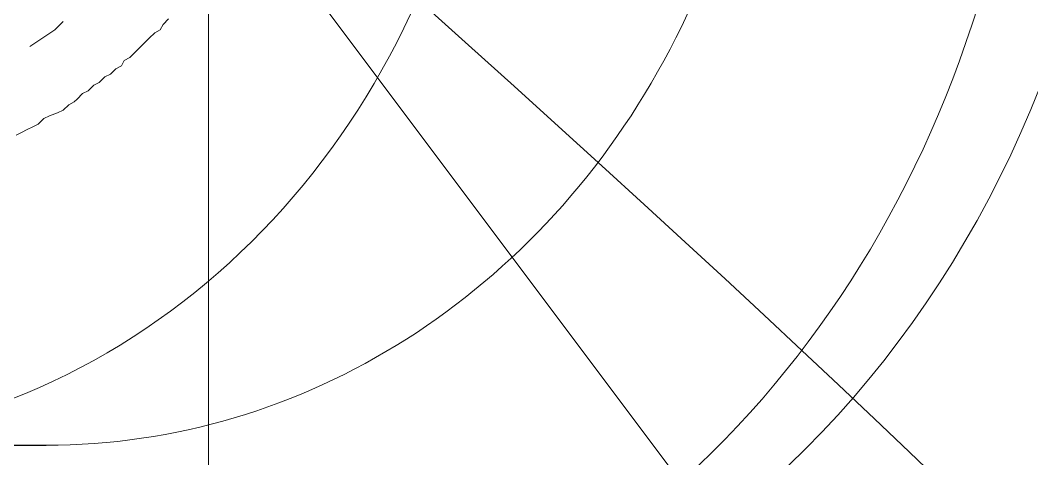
# Model space of a CAD drawing. Header units: millimetres. Extents: x 89051 to 218395, y -330386 to -125649.
# Drawn here: x 100482.16 to 100526.31, y -132873.18 to -132854.01 of the extents above; entities that cross this region are included whole.
import ezdxf

# ---------------------------------------------------------------- set-up
doc = ezdxf.new("R2010")
doc.units = ezdxf.units.MM
doc.header["$LTSCALE"] = 13
for name, pattern in [('1 实线', [0]), ('ACAD_ISO04W100', [30, 24, -3, 0, -3]), ('CENTER', [50.8, 31.75, -6.35, 6.35, -6.35])]:
    doc.linetypes.add(name, pattern=pattern)
doc.layers.get('0').update_dxf_attribs({"color": 1, "linetype": 'CENTER'})
doc.layers.add('C00-00-00', color=7, linetype='Continuous')
doc.layers.add('粗实线', color=4, linetype='Continuous')
doc.layers.add('标注、文本', color=3, linetype='Continuous', lineweight=25)

msp = doc.modelspace()

# ---------------------------------------------------------------- linework, layer by layer
at = {"color": 7, "linetype": '1 实线', "lineweight": 0}
msp.add_line((100491.3, -132847.902), (100547.396, -132922.774), dxfattribs=at)
for centre, major_axis, ratio, start_param, end_param in [((100486.444, -132837.98), (0, 45.983), 0.866025, 2.304713, 7.120065), ((100490.376, -132837.98), (0, 45.983), 0.866025, 3.141593, 6.283185), ((100471.213, -132837.98), (0, -34.608), 0.908418, 5.225125, 10.48821), ((100483.297, -132837.98), (0, -34.608), 0.908418, 6.283185, 9.424778)]:
    msp.add_ellipse(centre, major_axis=major_axis, ratio=ratio, start_param=start_param, end_param=end_param, dxfattribs=at)
msp.add_open_spline([(100493.236, -132847.539), (100540.843, -132889.565), (100560.785, -132918.78), (100576.342, -132940.144), (100600.226, -132966.375), (100605.907, -132987.936)], degree=3, dxfattribs=at)
at = {"layer": 'C00-00-00', "lineweight": 15}
for points in [[(100488.638, -132853.953), (100488.396, -132854.195), (100488.275, -132854.437), (100488.033, -132854.558), (100487.791, -132854.8), (100487.549, -132855.042), (100487.428, -132855.163), (100487.186, -132855.405), (100486.944, -132855.647), (100486.702, -132855.768), (100486.581, -132856.01), (100486.339, -132856.131), (100486.097, -132856.373), (100485.855, -132856.494), (100485.613, -132856.736), (100485.371, -132856.857), (100485.129, -132857.099), (100484.887, -132857.22), (100484.645, -132857.462), (100484.524, -132857.583), (100484.282, -132857.704), (100484.04, -132857.946), (100483.798, -132858.067), (100483.435, -132858.188), (100483.193, -132858.309), (100482.951, -132858.551), (100482.709, -132858.672), (100482.467, -132858.793), (100482.225, -132858.914), (100481.983, -132859.035)], [(100484.04, -132854.074), (100483.677, -132854.437)], [(100483.677, -132854.437), (100482.588, -132855.163)]]:
    msp.add_lwpolyline(points, dxfattribs=at)
at = {"layer": '标注、文本', "color": 1, "linetype": 'ACAD_ISO04W100', "lineweight": 15}
msp.add_line((100490.376, -132897.37), (100490.376, -132778.59), dxfattribs=at)
at = {"layer": '粗实线', "ltscale": 2}
msp.add_line((100471.213, -132872.588), (100483.297, -132872.588), dxfattribs=at)

doc.saveas('drawing.dxf')
